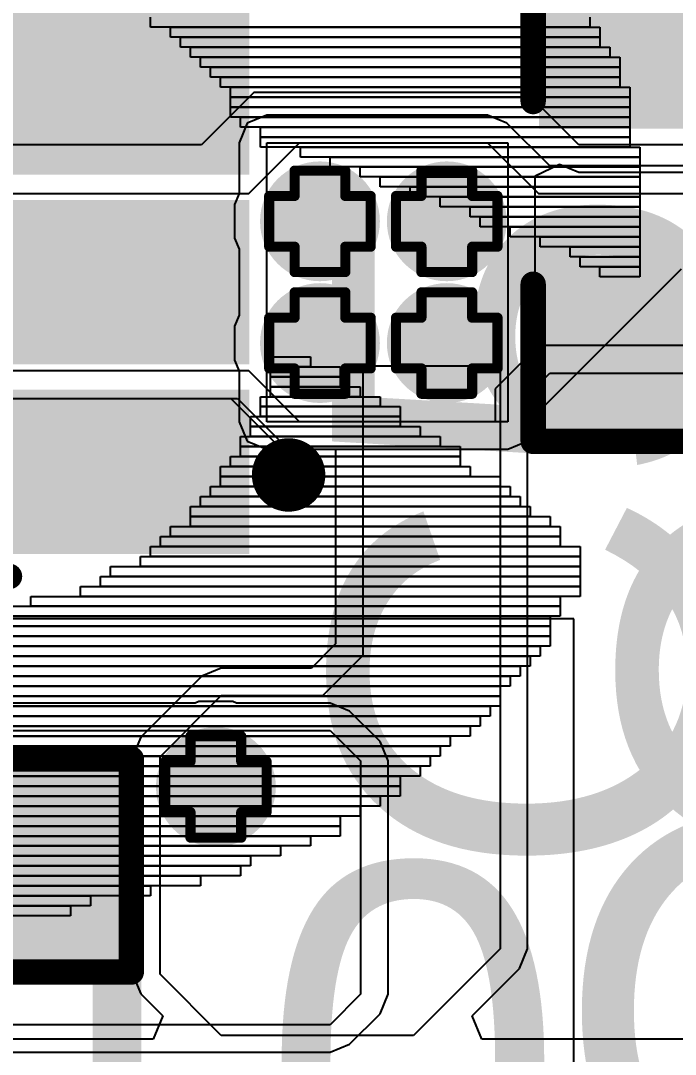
# Model space of a CAD drawing. Header units: inches. Extents: x -1 to 13, y -1.6 to 0.5.
# Drawn here: x 1.306 to 1.435, y -1.3628 to -1.1591 of the extents above; entities that cross this region are included whole.
import ezdxf

# ---------------------------------------------------------------- set-up
doc = ezdxf.new("R2010")
doc.units = ezdxf.units.IN
doc.header["$MEASUREMENT"] = 0
for name, color, linetype in [('Bottom Layer', 5, 'Continuous'), ('Bottom Overlay', 54, 'Continuous'), ('Drill Drawing', 1, 'Continuous'), ('Top Layer', 1, 'Continuous'), ('Top Overlay', 2, 'Continuous'), ('Top Paste', 8, 'Continuous'), ('Top Solder', 216, 'Continuous'), ('Via Holes', 16, 'Continuous')]:
    doc.layers.add(name, color=color, linetype=linetype)
doc.styles.add('Arial', font='', dxfattribs={"height": 0.2})
doc.styles.get('Arial').set_extended_font_data('Arial')

# ---------------------------------------------------------------- blocks, each defined once
blk = doc.blocks.new('SOT_23_6_THIN_18')
at = {"layer": 'Top Layer'}
for points in [[(-0.07323, 0.04961), (-0.02913, 0.04961), (-0.02913, 0.0252), (-0.07323, 0.0252)], [(0.02913, 0.04961), (0.07323, 0.04961), (0.07323, 0.0252), (0.02913, 0.0252)], [(-0.07323, 0.0122), (-0.02913, 0.0122), (-0.02913, -0.0122), (-0.07323, -0.0122)], [(0.02913, 0.0122), (0.07323, 0.0122), (0.07323, -0.0122), (0.02913, -0.0122)], [(-0.07323, -0.0252), (-0.02913, -0.0252), (-0.02913, -0.04961), (-0.07323, -0.04961)], [(0.02913, -0.0252), (0.07323, -0.0252), (0.07323, -0.04961), (0.02913, -0.04961)]]:
    blk.add_hatch(color=1, dxfattribs=at).paths.add_polyline_path(points)
at = {"layer": 'Top Paste'}
for points in [[(-0.07323, 0.04961), (-0.02913, 0.04961), (-0.02913, 0.0252), (-0.07323, 0.0252)], [(0.02913, 0.04961), (0.07323, 0.04961), (0.07323, 0.0252), (0.02913, 0.0252)], [(-0.07323, 0.0122), (-0.02913, 0.0122), (-0.02913, -0.0122), (-0.07323, -0.0122)], [(0.02913, 0.0122), (0.07323, 0.0122), (0.07323, -0.0122), (0.02913, -0.0122)], [(-0.07323, -0.0252), (-0.02913, -0.0252), (-0.02913, -0.04961), (-0.07323, -0.04961)], [(0.02913, -0.0252), (0.07323, -0.0252), (0.07323, -0.04961), (0.02913, -0.04961)]]:
    blk.add_hatch(color=8, dxfattribs=at).paths.add_polyline_path(points)
at = {"layer": 'Top Solder'}
for points in [[(-0.07723, 0.05361), (-0.02513, 0.05361), (-0.02513, 0.0212), (-0.07723, 0.0212)], [(0.02513, 0.05361), (0.07723, 0.05361), (0.07723, 0.0212), (0.02513, 0.0212)], [(-0.07723, 0.0162), (-0.02513, 0.0162), (-0.02513, -0.0162), (-0.07723, -0.0162)], [(0.02513, 0.0162), (0.07723, 0.0162), (0.07723, -0.0162), (0.02513, -0.0162)], [(-0.07723, -0.0212), (-0.02513, -0.0212), (-0.02513, -0.05361), (-0.07723, -0.05361)], [(0.02513, -0.0212), (0.07723, -0.0212), (0.07723, -0.05361), (0.02513, -0.05361)]]:
    blk.add_hatch(color=216, dxfattribs=at).paths.add_polyline_path(points)
at = {"layer": 'Top Overlay', "const_width": 0.005}
for points in [[(0.03, 0.058), (-0.03, 0.058)], [(0.031, -0.058), (-0.03, -0.058)]]:
    blk.add_lwpolyline(points, dxfattribs=at)
at = {"layer": 'Top Overlay'}
for points, const_width in [([(-0.03125, 0.058, 1), (-0.02875, 0.058, 1)], 0.0025), ([(0.02875, 0.058, 1), (0.03125, 0.058, 1)], 0.0025), ([(-0.08276, 0.038, 1), (-0.08724, 0.038, 1)], 0.01), ([(-0.08974, 0.038, 1), (-0.08474, 0.038, 1)], 0.005), ([(-0.08526, 0.038, 1), (-0.08026, 0.038, 1)], 0.005), ([(-0.03125, -0.058, 1), (-0.02875, -0.058, 1)], 0.0025), ([(0.02975, -0.058, 1), (0.03225, -0.058, 1)], 0.0025)]:
    blk.add_lwpolyline(points, format="xyb", close=True, dxfattribs=dict(at, const_width=const_width))
blk = doc.blocks.new('CAP_0603_23')
at = {"layer": 'Top Layer'}
for points in [[(-0.015, 0.0175), (-0.015, -0.0175), (-0.045, -0.0175), (-0.045, 0.0175)], [(0.045, 0.0175), (0.045, -0.0175), (0.015, -0.0175), (0.015, 0.0175)]]:
    blk.add_hatch(color=1, dxfattribs=at).paths.add_polyline_path(points)
at = {"layer": 'Top Paste'}
for points in [[(-0.015, 0.0175), (-0.015, -0.0175), (-0.045, -0.0175), (-0.045, 0.0175)], [(0.045, 0.0175), (0.045, -0.0175), (0.015, -0.0175), (0.015, 0.0175)]]:
    blk.add_hatch(color=8, dxfattribs=at).paths.add_polyline_path(points)
at = {"layer": 'Top Solder'}
for points in [[(-0.01264, 0.01986), (-0.01264, -0.01986), (-0.04736, -0.01986), (-0.04736, 0.01986)], [(0.04736, 0.01986), (0.04736, -0.01986), (0.01264, -0.01986), (0.01264, 0.01986)]]:
    blk.add_hatch(color=216, dxfattribs=at).paths.add_polyline_path(points)
at = {"layer": 'Top Overlay', "const_width": 0.005}
for points in [[(-0.049, 0.021), (-0.049, -0.021)], [(-0.049, 0.021), (-0.018, 0.021)], [(0.018, 0.021), (0.049, 0.021)], [(0.049, 0.021), (0.049, -0.021)], [(-0.049, -0.021), (-0.018, -0.021)], [(0.018, -0.021), (0.049, -0.021)]]:
    blk.add_lwpolyline(points, dxfattribs=at)
at = {"layer": 'Top Overlay', "const_width": 0.0025}
for points in [[(-0.05025, 0.021, 1), (-0.04775, 0.021, 1)], [(-0.05025, 0.021, 1), (-0.04775, 0.021, 1)], [(-0.01925, 0.021, 1), (-0.01675, 0.021, 1)], [(0.01675, 0.021, 1), (0.01925, 0.021, 1)], [(0.04775, 0.021, 1), (0.05025, 0.021, 1)], [(0.04775, 0.021, 1), (0.05025, 0.021, 1)], [(-0.05025, -0.021, 1), (-0.04775, -0.021, 1)], [(-0.05025, -0.021, 1), (-0.04775, -0.021, 1)], [(-0.01925, -0.021, 1), (-0.01675, -0.021, 1)], [(0.01675, -0.021, 1), (0.01925, -0.021, 1)], [(0.04775, -0.021, 1), (0.05025, -0.021, 1)], [(0.04775, -0.021, 1), (0.05025, -0.021, 1)]]:
    blk.add_lwpolyline(points, format="xyb", close=True, dxfattribs=at)
blk = doc.blocks.new('CAP_0603_27')
at = {"layer": 'Top Layer'}
for points in [[(-0.015, 0.0175), (-0.015, -0.0175), (-0.045, -0.0175), (-0.045, 0.0175)], [(0.045, 0.0175), (0.045, -0.0175), (0.015, -0.0175), (0.015, 0.0175)]]:
    blk.add_hatch(color=1, dxfattribs=at).paths.add_polyline_path(points)
at = {"layer": 'Top Paste'}
for points in [[(-0.015, 0.0175), (-0.015, -0.0175), (-0.045, -0.0175), (-0.045, 0.0175)], [(0.045, 0.0175), (0.045, -0.0175), (0.015, -0.0175), (0.015, 0.0175)]]:
    blk.add_hatch(color=8, dxfattribs=at).paths.add_polyline_path(points)
at = {"layer": 'Top Solder'}
for points in [[(-0.01264, 0.01986), (-0.01264, -0.01986), (-0.04736, -0.01986), (-0.04736, 0.01986)], [(0.04736, 0.01986), (0.04736, -0.01986), (0.01264, -0.01986), (0.01264, 0.01986)]]:
    blk.add_hatch(color=216, dxfattribs=at).paths.add_polyline_path(points)
at = {"layer": 'Top Overlay', "const_width": 0.005}
for points in [[(-0.049, 0.021), (-0.049, -0.021)], [(-0.018, 0.021), (-0.049, 0.021)], [(0.049, 0.021), (0.018, 0.021)], [(0.049, 0.021), (0.049, -0.021)], [(-0.018, -0.021), (-0.049, -0.021)], [(0.049, -0.021), (0.018, -0.021)]]:
    blk.add_lwpolyline(points, dxfattribs=at)
at = {"layer": 'Top Overlay', "const_width": 0.0025}
for points in [[(-0.05025, 0.021, 1), (-0.04775, 0.021, 1)], [(-0.05025, 0.021, 1), (-0.04775, 0.021, 1)], [(-0.01925, 0.021, 1), (-0.01675, 0.021, 1)], [(0.01675, 0.021, 1), (0.01925, 0.021, 1)], [(0.04775, 0.021, 1), (0.05025, 0.021, 1)], [(0.04775, 0.021, 1), (0.05025, 0.021, 1)], [(-0.05025, -0.021, 1), (-0.04775, -0.021, 1)], [(-0.05025, -0.021, 1), (-0.04775, -0.021, 1)], [(-0.01925, -0.021, 1), (-0.01675, -0.021, 1)], [(0.01675, -0.021, 1), (0.01925, -0.021, 1)], [(0.04775, -0.021, 1), (0.05025, -0.021, 1)], [(0.04775, -0.021, 1), (0.05025, -0.021, 1)]]:
    blk.add_lwpolyline(points, format="xyb", close=True, dxfattribs=at)

msp = doc.modelspace()

# ---------------------------------------------------------------- hatches: boundary and pattern name
at = {"layer": 'Bottom Layer'}
h = msp.add_hatch(color=5, dxfattribs=at)
edge = h.paths.add_edge_path()
edge.add_arc((1.36498, -1.19861), 0.01181, 0, 360)
h = msp.add_hatch(color=5, dxfattribs=at)
edge = h.paths.add_edge_path()
edge.add_arc((1.38998, -1.19861), 0.01181, 0, 360)
h = msp.add_hatch(color=5, dxfattribs=at)
edge = h.paths.add_edge_path()
edge.add_arc((1.36498, -1.22261), 0.01181, 0, 360)
h = msp.add_hatch(color=5, dxfattribs=at)
edge = h.paths.add_edge_path()
edge.add_arc((1.38998, -1.22261), 0.01181, 0, 360)
h = msp.add_hatch(color=5, dxfattribs=at)
edge = h.paths.add_edge_path()
edge.add_arc((1.34447, -1.31011), 0.01181, 0, 360)
at = {"layer": 'Top Layer'}
h = msp.add_hatch(color=1, dxfattribs=at)
edge = h.paths.add_edge_path()
edge.add_arc((1.36498, -1.19861), 0.01181, 0, 360)
h = msp.add_hatch(color=1, dxfattribs=at)
edge = h.paths.add_edge_path()
edge.add_arc((1.38998, -1.19861), 0.01181, 0, 360)
h = msp.add_hatch(color=1, dxfattribs=at)
edge = h.paths.add_edge_path()
edge.add_arc((1.36498, -1.22261), 0.01181, 0, 360)
h = msp.add_hatch(color=1, dxfattribs=at)
edge = h.paths.add_edge_path()
edge.add_arc((1.38998, -1.22261), 0.01181, 0, 360)
h = msp.add_hatch(color=1, dxfattribs=at)
edge = h.paths.add_edge_path()
edge.add_arc((1.34447, -1.31011), 0.01181, 0, 360)
at = {"layer": 'Via Holes'}
h = msp.add_hatch(color=7, dxfattribs=at)
edge = h.paths.add_edge_path()
edge.add_arc((1.36498, -1.19861), 0.00591, 0, 360)
h = msp.add_hatch(color=7, dxfattribs=at)
edge = h.paths.add_edge_path()
edge.add_arc((1.38998, -1.19861), 0.00591, 0, 360)
h = msp.add_hatch(color=7, dxfattribs=at)
edge = h.paths.add_edge_path()
edge.add_arc((1.36498, -1.22261), 0.00591, 0, 360)
h = msp.add_hatch(color=7, dxfattribs=at)
edge = h.paths.add_edge_path()
edge.add_arc((1.38998, -1.22261), 0.00591, 0, 360)
h = msp.add_hatch(color=7, dxfattribs=at)
edge = h.paths.add_edge_path()
edge.add_arc((1.34447, -1.31011), 0.00591, 0, 360)

# ---------------------------------------------------------------- linework, layer by layer
at = {"layer": 'Bottom Layer'}
for p, q in [((1.35448, -1.1777), (1.35065, -1.17928)), ((1.39802, -1.1777), (1.35448, -1.1777)), ((1.40184, -1.17928), (1.39802, -1.1777)), ((1.39802, -1.1777), (1.39802, -1.1777)), ((1.35065, -1.17928), (1.34907, -1.18311)), ((1.41026, -1.1877), (1.40184, -1.17928)), ((1.34907, -1.18311), (1.34907, -1.1931)), ((1.35448, -1.23811), (1.35448, -1.18311)), ((1.35448, -1.18311), (1.39802, -1.18311)), ((1.39802, -1.18311), (1.40802, -1.19311)), ((1.5237, -1.1877), (1.41026, -1.1877)), ((1.34907, -1.1931), (1.34817, -1.19527)), ((1.40802, -1.19311), (1.52595, -1.19311)), ((1.34817, -1.19527), (1.34817, -1.20195)), ((1.34817, -1.20195), (1.34907, -1.20412)), ((1.34907, -1.20412), (1.34907, -1.2171)), ((1.34907, -1.2171), (1.34817, -1.21927)), ((1.34817, -1.21927), (1.34817, -1.22595)), ((1.40802, -1.22311), (1.39948, -1.23165)), ((1.55302, -1.22311), (1.40802, -1.22311)), ((1.34817, -1.22595), (1.34907, -1.22812)), ((1.34907, -1.22812), (1.34907, -1.23811)), ((1.37348, -1.28416), (1.37348, -1.22711)), ((1.37348, -1.22711), (1.40048, -1.22711)), ((1.40048, -1.22711), (1.40048, -1.34206)), ((1.40589, -1.23289), (1.41026, -1.22852)), ((1.41026, -1.22852), (1.55302, -1.22852)), ((1.39948, -1.23165), (1.39948, -1.23811)), ((1.40589, -1.34206), (1.40589, -1.23289)), ((1.34907, -1.23811), (1.35065, -1.24194)), ((1.39948, -1.23811), (1.35448, -1.23811)), ((1.35065, -1.24194), (1.35448, -1.24352)), ((1.35448, -1.24352), (1.36807, -1.24352)), ((1.36807, -1.24352), (1.36807, -1.28192)), ((1.36807, -1.28192), (1.36329, -1.2867)), ((1.36553, -1.29211), (1.37348, -1.28416)), ((1.34553, -1.2867), (1.3417, -1.28828)), ((1.36329, -1.2867), (1.34553, -1.2867)), ((1.34553, -1.2867), (1.34553, -1.2867)), ((1.3417, -1.28828), (1.32965, -1.30033)), ((1.33348, -1.30416), (1.34553, -1.29211)), ((1.34553, -1.29211), (1.36553, -1.29211)), ((1.32965, -1.30033), (1.32807, -1.30416)), ((1.32807, -1.30416), (1.32807, -1.30416)), ((1.32807, -1.30416), (1.32807, -1.30576)), ((1.33348, -1.34706), (1.33348, -1.30416)), ((1.32807, -1.30576), (1.32765, -1.30677)), ((1.32765, -1.30677), (1.32765, -1.31345)), ((1.32765, -1.31345), (1.32807, -1.31446)), ((1.32807, -1.31446), (1.32807, -1.34706)), ((1.40048, -1.34206), (1.38343, -1.35911)), ((1.40431, -1.34589), (1.40589, -1.34206)), ((1.40589, -1.34206), (1.40589, -1.34206)), ((1.39496, -1.35523), (1.40431, -1.34589)), ((1.32807, -1.34706), (1.32807, -1.34706)), ((1.32807, -1.34706), (1.32965, -1.35089)), ((1.34553, -1.35911), (1.33348, -1.34706)), ((1.32965, -1.35089), (1.334, -1.35523)), ((1.334, -1.35523), (1.33209, -1.35985)), ((1.39687, -1.35985), (1.39496, -1.35523)), ((1.38343, -1.35911), (1.34553, -1.35911)), ((1.33209, -1.35985), (0.52352, -1.35985)), ((1.58689, -1.35985), (1.39687, -1.35985))]:
    msp.add_line(p, q, dxfattribs=at)
at = {"layer": 'Bottom Overlay'}
for p, q in [((1.33159, -1.16034), (1.33159, -1.15837)), ((1.4182, -1.15837), (1.4182, -1.16034)), ((1.4182, -1.16034), (1.33159, -1.16034)), ((1.33553, -1.16231), (1.33553, -1.16034)), ((1.33553, -1.16034), (1.42017, -1.16034)), ((1.42017, -1.16034), (1.42017, -1.16231)), ((1.42017, -1.16231), (1.33553, -1.16231)), ((1.3375, -1.16428), (1.3375, -1.16231)), ((1.3375, -1.16231), (1.42017, -1.16231)), ((1.42017, -1.16231), (1.42017, -1.16428)), ((1.42017, -1.16428), (1.3375, -1.16428)), ((1.33946, -1.16625), (1.33946, -1.16428)), ((1.33946, -1.16428), (1.42214, -1.16428)), ((1.42214, -1.16428), (1.42214, -1.16625)), ((1.42214, -1.16625), (1.33946, -1.16625)), ((1.34143, -1.16822), (1.34143, -1.16625)), ((1.34143, -1.16625), (1.4241, -1.16625)), ((1.4241, -1.16625), (1.4241, -1.16822)), ((1.4241, -1.16822), (1.34143, -1.16822)), ((1.3434, -1.17018), (1.3434, -1.16822)), ((1.3434, -1.16822), (1.4241, -1.16822)), ((1.4241, -1.16822), (1.4241, -1.17018)), ((1.4241, -1.17018), (1.3434, -1.17018)), ((1.34536, -1.17215), (1.34536, -1.17018)), ((1.34536, -1.17018), (1.4241, -1.17018)), ((1.4241, -1.17018), (1.4241, -1.17215)), ((1.4241, -1.17215), (1.34536, -1.17215)), ((1.34733, -1.17412), (1.34733, -1.17215)), ((1.34733, -1.17215), (1.42607, -1.17215)), ((1.42607, -1.17215), (1.42607, -1.17412)), ((1.34733, -1.17609), (1.34733, -1.17412)), ((1.34733, -1.17412), (1.42607, -1.17412)), ((1.42607, -1.17412), (1.34733, -1.17412)), ((1.42607, -1.17412), (1.42607, -1.17609)), ((1.34733, -1.17806), (1.34733, -1.17609)), ((1.34733, -1.17609), (1.42607, -1.17609)), ((1.42607, -1.17609), (1.34733, -1.17609)), ((1.42607, -1.17609), (1.42607, -1.17806)), ((1.42607, -1.17806), (1.34733, -1.17806)), ((1.3493, -1.18003), (1.3493, -1.17806)), ((1.3493, -1.17806), (1.42607, -1.17806)), ((1.42607, -1.17806), (1.42607, -1.18003)), ((1.42607, -1.18003), (1.3493, -1.18003)), ((1.35325, -1.182), (1.35325, -1.18003)), ((1.35325, -1.18003), (1.42607, -1.18003)), ((1.42607, -1.18003), (1.42607, -1.182)), ((1.42607, -1.182), (1.35325, -1.182)), ((1.35325, -1.18396), (1.35325, -1.182)), ((1.35325, -1.182), (1.42607, -1.182)), ((1.42607, -1.182), (1.42607, -1.18396)), ((1.42607, -1.18396), (1.35325, -1.18396)), ((1.36112, -1.18593), (1.36112, -1.18396)), ((1.36112, -1.18396), (1.42805, -1.18396)), ((1.42805, -1.18593), (1.36112, -1.18593)), ((1.36702, -1.1879), (1.36702, -1.18593)), ((1.36702, -1.18593), (1.42805, -1.18593)), ((1.42805, -1.18396), (1.42805, -1.18593)), ((1.42805, -1.18593), (1.42805, -1.1879)), ((1.42805, -1.1879), (1.36702, -1.1879)), ((1.37292, -1.18987), (1.37292, -1.1879)), ((1.37292, -1.1879), (1.42805, -1.1879)), ((1.42805, -1.1879), (1.42805, -1.18987)), ((1.42805, -1.18987), (1.37292, -1.18987)), ((1.37687, -1.19184), (1.37687, -1.18987)), ((1.37687, -1.18987), (1.42805, -1.18987)), ((1.42805, -1.18987), (1.42805, -1.19184)), ((1.42805, -1.19184), (1.37687, -1.19184)), ((1.38278, -1.19381), (1.38278, -1.19184)), ((1.38278, -1.19184), (1.42805, -1.19184)), ((1.42805, -1.19184), (1.42805, -1.19381)), ((1.42805, -1.19381), (1.38278, -1.19381)), ((1.38868, -1.19577), (1.38868, -1.19381)), ((1.38868, -1.19381), (1.42805, -1.19381)), ((1.42805, -1.19381), (1.42805, -1.19577)), ((1.42805, -1.19577), (1.38868, -1.19577)), ((1.39458, -1.19774), (1.39458, -1.19577)), ((1.39458, -1.19577), (1.42805, -1.19577)), ((1.42805, -1.19577), (1.42805, -1.19774)), ((1.42805, -1.19774), (1.39458, -1.19774)), ((1.39655, -1.19971), (1.39655, -1.19774)), ((1.39655, -1.19774), (1.42805, -1.19774)), ((1.42805, -1.19774), (1.42805, -1.19971)), ((1.42805, -1.19971), (1.39655, -1.19971)), ((1.40246, -1.20168), (1.40246, -1.19971)), ((1.40246, -1.19971), (1.42805, -1.19971)), ((1.42805, -1.19971), (1.42805, -1.20168)), ((1.42805, -1.20168), (1.40246, -1.20168)), ((1.40837, -1.20365), (1.40837, -1.20168)), ((1.40837, -1.20168), (1.42805, -1.20168)), ((1.42805, -1.20168), (1.42805, -1.20365)), ((1.42805, -1.20365), (1.40837, -1.20365)), ((1.41427, -1.20562), (1.41427, -1.20365)), ((1.41427, -1.20365), (1.42805, -1.20365)), ((1.42805, -1.20365), (1.42805, -1.20562)), ((1.42805, -1.20562), (1.41427, -1.20562)), ((1.41623, -1.20759), (1.41623, -1.20562)), ((1.41623, -1.20562), (1.42805, -1.20562)), ((1.42805, -1.20562), (1.42805, -1.20759)), ((1.42805, -1.20759), (1.41623, -1.20759)), ((1.42017, -1.20955), (1.42017, -1.20759)), ((1.42017, -1.20759), (1.42805, -1.20759)), ((1.42805, -1.20759), (1.42805, -1.20955)), ((1.42805, -1.20955), (1.42017, -1.20955)), ((1.35522, -1.22727), (1.35522, -1.2253)), ((1.35522, -1.2253), (1.36309, -1.2253)), ((1.36309, -1.2253), (1.36309, -1.22727)), ((1.36309, -1.22727), (1.35522, -1.22727)), ((1.35522, -1.22924), (1.35522, -1.22727)), ((1.35522, -1.22727), (1.36899, -1.22727)), ((1.36899, -1.22727), (1.36899, -1.22924)), ((1.35522, -1.23121), (1.35522, -1.22924)), ((1.35522, -1.22924), (1.36899, -1.22924)), ((1.36899, -1.22924), (1.35522, -1.22924)), ((1.36899, -1.22924), (1.36899, -1.23121)), ((1.35522, -1.23318), (1.35522, -1.23121)), ((1.35522, -1.23121), (1.37292, -1.23121)), ((1.36899, -1.23121), (1.35522, -1.23121)), ((1.37292, -1.23121), (1.37292, -1.23318)), ((1.35325, -1.23514), (1.35325, -1.23318)), ((1.35325, -1.23318), (1.37687, -1.23318)), ((1.37292, -1.23318), (1.35522, -1.23318)), ((1.37687, -1.23318), (1.37687, -1.23514)), ((1.37687, -1.23514), (1.35325, -1.23514)), ((1.35325, -1.23711), (1.35325, -1.23514)), ((1.35325, -1.23514), (1.38081, -1.23514)), ((1.38081, -1.23514), (1.38081, -1.23711)), ((1.35128, -1.23908), (1.35128, -1.23711)), ((1.35128, -1.23711), (1.38081, -1.23711)), ((1.38081, -1.23711), (1.35325, -1.23711)), ((1.38081, -1.23711), (1.38081, -1.23908)), ((1.35128, -1.24105), (1.35128, -1.23908)), ((1.35128, -1.23908), (1.38474, -1.23908)), ((1.38081, -1.23908), (1.35128, -1.23908)), ((1.38474, -1.23908), (1.38474, -1.24105)), ((1.3493, -1.24302), (1.3493, -1.24105)), ((1.3493, -1.24105), (1.38868, -1.24105)), ((1.3493, -1.24499), (1.3493, -1.24302)), ((1.3493, -1.24302), (1.39261, -1.24302)), ((1.38868, -1.24302), (1.3493, -1.24302)), ((1.38474, -1.24105), (1.35128, -1.24105)), ((1.38868, -1.24105), (1.38868, -1.24302)), ((1.39261, -1.24302), (1.39261, -1.24499)), ((1.34733, -1.24696), (1.34733, -1.24499)), ((1.34733, -1.24499), (1.39261, -1.24499)), ((1.39261, -1.24499), (1.3493, -1.24499)), ((1.39261, -1.24499), (1.39261, -1.24696)), ((1.34536, -1.24892), (1.34536, -1.24696)), ((1.34536, -1.24696), (1.39458, -1.24696)), ((1.39261, -1.24696), (1.34733, -1.24696)), ((1.39458, -1.24696), (1.39458, -1.24892)), ((1.34536, -1.25089), (1.34536, -1.24892)), ((1.34536, -1.24892), (1.40048, -1.24892)), ((1.39458, -1.24892), (1.34536, -1.24892)), ((1.40048, -1.24892), (1.40048, -1.25089)), ((1.3434, -1.25286), (1.3434, -1.25089)), ((1.3434, -1.25089), (1.40246, -1.25089)), ((1.40048, -1.25089), (1.34536, -1.25089)), ((1.40246, -1.25089), (1.40246, -1.25286)), ((1.34143, -1.25483), (1.34143, -1.25286)), ((1.34143, -1.25286), (1.40443, -1.25286)), ((1.40246, -1.25286), (1.3434, -1.25286)), ((1.40443, -1.25286), (1.40443, -1.25483)), ((1.33946, -1.2568), (1.33946, -1.25483)), ((1.33946, -1.25483), (1.4064, -1.25483)), ((1.40443, -1.25483), (1.34143, -1.25483)), ((1.4064, -1.25483), (1.4064, -1.2568)), ((1.4064, -1.2568), (1.33946, -1.2568)), ((1.33946, -1.25877), (1.33946, -1.2568)), ((1.33946, -1.2568), (1.41033, -1.2568)), ((1.41033, -1.2568), (1.41033, -1.25877)), ((1.33553, -1.26074), (1.33553, -1.25877)), ((1.33553, -1.25877), (1.4123, -1.25877)), ((1.41033, -1.25877), (1.33946, -1.25877)), ((1.4123, -1.25877), (1.4123, -1.26074)), ((1.33356, -1.2627), (1.33356, -1.26074)), ((1.33356, -1.26074), (1.4123, -1.26074)), ((1.4123, -1.26074), (1.33553, -1.26074)), ((1.4123, -1.26074), (1.4123, -1.2627)), ((1.33159, -1.26467), (1.33159, -1.2627)), ((1.33159, -1.2627), (1.41623, -1.2627)), ((1.4123, -1.2627), (1.33356, -1.2627)), ((1.41623, -1.2627), (1.41623, -1.26467)), ((1.32963, -1.26664), (1.32963, -1.26467)), ((1.32963, -1.26467), (1.41623, -1.26467)), ((1.41623, -1.26467), (1.33159, -1.26467)), ((1.41623, -1.26467), (1.41623, -1.26664)), ((1.32371, -1.26861), (1.32371, -1.26664)), ((1.32371, -1.26664), (1.41623, -1.26664)), ((1.41623, -1.26664), (1.32963, -1.26664)), ((1.41623, -1.26664), (1.41623, -1.26861)), ((1.32174, -1.27058), (1.32174, -1.26861)), ((1.32174, -1.26861), (1.41623, -1.26861)), ((1.41623, -1.26861), (1.32371, -1.26861)), ((1.41623, -1.26861), (1.41623, -1.27058)), ((1.31781, -1.27255), (1.31781, -1.27058)), ((1.31781, -1.27058), (1.41623, -1.27058)), ((1.41623, -1.27058), (1.32174, -1.27058)), ((1.41623, -1.27058), (1.41623, -1.27255)), ((1.30797, -1.27451), (1.30797, -1.27255)), ((1.30797, -1.27255), (1.4123, -1.27255)), ((1.41623, -1.27255), (1.31781, -1.27255)), ((1.4123, -1.27255), (1.4123, -1.27451)), ((1.18199, -1.27451), (1.4123, -1.27451)), ((1.4123, -1.27451), (1.30797, -1.27451)), ((1.4123, -1.27451), (1.4123, -1.27648)), ((1.4123, -1.27648), (1.18199, -1.27648)), ((1.18396, -1.27648), (1.41033, -1.27648)), ((1.41033, -1.27648), (1.41033, -1.27845)), ((1.41033, -1.27845), (1.18396, -1.27845)), ((1.18592, -1.27845), (1.41033, -1.27845)), ((1.41033, -1.27845), (1.41033, -1.28042)), ((1.41033, -1.28042), (1.18592, -1.28042)), ((1.18592, -1.28042), (1.41033, -1.28042)), ((1.41033, -1.28042), (1.41033, -1.28239)), ((1.41033, -1.28239), (1.18592, -1.28239)), ((1.18789, -1.28239), (1.40837, -1.28239)), ((1.40837, -1.28239), (1.40837, -1.28436)), ((1.40837, -1.28436), (1.18789, -1.28436)), ((1.18986, -1.28436), (1.4064, -1.28436)), ((1.4064, -1.28436), (1.4064, -1.28633)), ((1.4064, -1.28633), (1.18986, -1.28633)), ((1.18986, -1.28633), (1.40443, -1.28633)), ((1.40443, -1.28633), (1.40443, -1.28829)), ((1.40443, -1.28829), (1.18986, -1.28829)), ((1.19379, -1.28829), (1.40246, -1.28829)), ((1.40246, -1.28829), (1.40246, -1.29026)), ((1.40246, -1.29026), (1.19379, -1.29026)), ((1.19576, -1.29026), (1.40048, -1.29026)), ((1.40048, -1.29026), (1.40048, -1.29223)), ((1.40048, -1.29223), (1.19576, -1.29223)), ((1.19576, -1.29223), (1.40048, -1.29223)), ((1.40048, -1.29223), (1.40048, -1.2942)), ((1.40048, -1.2942), (1.19576, -1.2942)), ((1.19576, -1.2942), (1.39851, -1.2942)), ((1.39851, -1.2942), (1.39851, -1.29617)), ((1.39851, -1.29617), (1.19576, -1.29617)), ((1.19773, -1.29617), (1.39655, -1.29617)), ((1.39655, -1.29617), (1.39655, -1.29814)), ((1.39655, -1.29814), (1.19773, -1.29814)), ((1.20166, -1.29814), (1.39458, -1.29814)), ((1.39458, -1.29814), (1.39458, -1.30011)), ((1.39458, -1.30011), (1.20166, -1.30011)), ((1.20561, -1.30011), (1.39064, -1.30011)), ((1.39064, -1.30207), (1.20561, -1.30207)), ((1.20561, -1.30207), (1.38868, -1.30207)), ((1.38868, -1.30207), (1.38868, -1.30404)), ((1.39064, -1.30011), (1.39064, -1.30207)), ((1.38868, -1.30404), (1.20561, -1.30404)), ((1.20955, -1.30404), (1.38671, -1.30404)), ((1.38671, -1.30404), (1.38671, -1.30601)), ((1.38671, -1.30601), (1.20955, -1.30601)), ((1.21151, -1.30601), (1.38474, -1.30601)), ((1.38474, -1.30601), (1.38474, -1.30798)), ((1.38474, -1.30798), (1.21151, -1.30798)), ((1.21348, -1.30798), (1.38081, -1.30798)), ((1.38081, -1.30798), (1.38081, -1.30995)), ((1.38081, -1.30995), (1.21348, -1.30995)), ((1.21545, -1.30995), (1.38081, -1.30995)), ((1.38081, -1.30995), (1.38081, -1.31192)), ((1.38081, -1.31192), (1.21545, -1.31192)), ((1.21938, -1.31192), (1.37687, -1.31192)), ((1.37687, -1.31192), (1.37687, -1.31388)), ((1.37687, -1.31388), (1.21938, -1.31388)), ((1.22135, -1.31388), (1.37292, -1.31388)), ((1.37292, -1.31388), (1.37292, -1.31585)), ((1.37292, -1.31585), (1.22135, -1.31585)), ((1.22725, -1.31585), (1.36899, -1.31585)), ((1.36899, -1.31585), (1.36899, -1.31782)), ((1.22725, -1.31782), (1.36899, -1.31782)), ((1.36899, -1.31782), (1.22725, -1.31782)), ((1.36899, -1.31782), (1.36899, -1.31979)), ((1.36899, -1.31979), (1.22725, -1.31979)), ((1.23317, -1.31979), (1.36309, -1.31979)), ((1.36309, -1.31979), (1.36309, -1.32176)), ((1.36309, -1.32176), (1.23317, -1.32176)), ((1.2371, -1.32176), (1.35719, -1.32176)), ((1.35719, -1.32176), (1.35719, -1.32373)), ((1.35719, -1.32373), (1.2371, -1.32373)), ((1.24497, -1.32373), (1.35128, -1.32373)), ((1.35128, -1.32373), (1.35128, -1.3257)), ((1.35128, -1.3257), (1.24497, -1.3257)), ((1.24497, -1.3257), (1.3493, -1.3257)), ((1.3493, -1.3257), (1.3493, -1.32766)), ((1.3493, -1.32766), (1.24497, -1.32766)), ((1.25284, -1.32766), (1.34143, -1.32766)), ((1.34143, -1.32766), (1.34143, -1.32963)), ((1.34143, -1.32963), (1.25284, -1.32963)), ((1.26466, -1.32963), (1.33159, -1.32963)), ((1.33159, -1.32963), (1.33159, -1.3316)), ((1.33159, -1.3316), (1.26466, -1.3316)), ((1.27648, -1.3316), (1.31977, -1.3316)), ((1.31977, -1.3316), (1.31977, -1.33357)), ((1.31977, -1.33357), (1.27648, -1.33357)), ((1.28041, -1.33357), (1.31584, -1.33357)), ((1.31584, -1.33357), (1.31584, -1.33554)), ((1.31584, -1.33554), (1.28041, -1.33554))]:
    msp.add_line(p, q, dxfattribs=at)
at = {"layer": 'Drill Drawing', "const_width": 0.002}
for points in [[(1.35998, -1.19361), (1.35998, -1.18861)], [(1.35998, -1.18861), (1.36998, -1.18861)], [(1.36998, -1.19361), (1.36998, -1.18861)], [(1.38498, -1.19361), (1.38498, -1.18861)], [(1.38498, -1.18861), (1.39498, -1.18861)], [(1.39498, -1.19361), (1.39498, -1.18861)], [(1.35498, -1.20361), (1.35498, -1.19361)], [(1.35498, -1.19361), (1.35998, -1.19361)], [(1.36998, -1.19361), (1.37498, -1.19361)], [(1.37498, -1.20361), (1.37498, -1.19361)], [(1.37998, -1.20361), (1.37998, -1.19361)], [(1.37998, -1.19361), (1.38498, -1.19361)], [(1.39498, -1.19361), (1.39998, -1.19361)], [(1.39998, -1.20361), (1.39998, -1.19361)], [(1.35498, -1.20361), (1.35998, -1.20361)], [(1.35998, -1.20861), (1.35998, -1.20361)], [(1.36998, -1.20361), (1.37498, -1.20361)], [(1.36998, -1.20861), (1.36998, -1.20361)], [(1.37998, -1.20361), (1.38498, -1.20361)], [(1.38498, -1.20861), (1.38498, -1.20361)], [(1.39498, -1.20361), (1.39998, -1.20361)], [(1.39498, -1.20861), (1.39498, -1.20361)], [(1.35998, -1.20861), (1.36998, -1.20861)], [(1.38498, -1.20861), (1.39498, -1.20861)], [(1.35998, -1.21761), (1.35998, -1.21261)], [(1.35998, -1.21261), (1.36998, -1.21261)], [(1.36998, -1.21761), (1.36998, -1.21261)], [(1.38498, -1.21761), (1.38498, -1.21261)], [(1.38498, -1.21261), (1.39498, -1.21261)], [(1.39498, -1.21761), (1.39498, -1.21261)], [(1.35498, -1.22761), (1.35498, -1.21761)], [(1.35498, -1.21761), (1.35998, -1.21761)], [(1.36998, -1.21761), (1.37498, -1.21761)], [(1.37498, -1.22761), (1.37498, -1.21761)], [(1.37998, -1.22761), (1.37998, -1.21761)], [(1.37998, -1.21761), (1.38498, -1.21761)], [(1.39498, -1.21761), (1.39998, -1.21761)], [(1.39998, -1.22761), (1.39998, -1.21761)], [(1.35498, -1.22761), (1.35998, -1.22761)], [(1.35998, -1.23261), (1.35998, -1.22761)], [(1.36998, -1.22761), (1.37498, -1.22761)], [(1.36998, -1.23261), (1.36998, -1.22761)], [(1.37998, -1.22761), (1.38498, -1.22761)], [(1.38498, -1.23261), (1.38498, -1.22761)], [(1.39498, -1.22761), (1.39998, -1.22761)], [(1.39498, -1.23261), (1.39498, -1.22761)], [(1.35998, -1.23261), (1.36998, -1.23261)], [(1.38498, -1.23261), (1.39498, -1.23261)], [(1.33946, -1.30511), (1.33946, -1.30011)], [(1.33946, -1.30011), (1.34946, -1.30011)], [(1.34946, -1.30511), (1.34946, -1.30011)], [(1.33447, -1.31511), (1.33447, -1.30511)], [(1.33447, -1.30511), (1.33946, -1.30511)], [(1.34946, -1.30511), (1.35447, -1.30511)], [(1.35447, -1.31511), (1.35447, -1.30511)], [(1.33447, -1.31511), (1.33946, -1.31511)], [(1.33946, -1.32011), (1.33946, -1.31511)], [(1.34946, -1.31511), (1.35447, -1.31511)], [(1.34946, -1.32011), (1.34946, -1.31511)], [(1.33946, -1.32011), (1.34946, -1.32011)]]:
    msp.add_lwpolyline(points, dxfattribs=at)
at = {"layer": 'Drill Drawing', "const_width": 0.001}
for points in [[(1.35948, -1.18861, 1), (1.36048, -1.18861, 1)], [(1.35948, -1.18861, 1), (1.36048, -1.18861, 1)], [(1.36948, -1.18861, 1), (1.37048, -1.18861, 1)], [(1.36948, -1.18861, 1), (1.37048, -1.18861, 1)], [(1.38448, -1.18861, 1), (1.38548, -1.18861, 1)], [(1.38448, -1.18861, 1), (1.38548, -1.18861, 1)], [(1.39448, -1.18861, 1), (1.39548, -1.18861, 1)], [(1.39448, -1.18861, 1), (1.39548, -1.18861, 1)], [(1.35448, -1.19361, 1), (1.35548, -1.19361, 1)], [(1.35448, -1.19361, 1), (1.35548, -1.19361, 1)], [(1.35948, -1.19361, 1), (1.36048, -1.19361, 1)], [(1.35948, -1.19361, 1), (1.36048, -1.19361, 1)], [(1.36948, -1.19361, 1), (1.37048, -1.19361, 1)], [(1.36948, -1.19361, 1), (1.37048, -1.19361, 1)], [(1.37448, -1.19361, 1), (1.37548, -1.19361, 1)], [(1.37448, -1.19361, 1), (1.37548, -1.19361, 1)], [(1.37948, -1.19361, 1), (1.38048, -1.19361, 1)], [(1.37948, -1.19361, 1), (1.38048, -1.19361, 1)], [(1.38448, -1.19361, 1), (1.38548, -1.19361, 1)], [(1.38448, -1.19361, 1), (1.38548, -1.19361, 1)], [(1.39448, -1.19361, 1), (1.39548, -1.19361, 1)], [(1.39448, -1.19361, 1), (1.39548, -1.19361, 1)], [(1.39948, -1.19361, 1), (1.40048, -1.19361, 1)], [(1.39948, -1.19361, 1), (1.40048, -1.19361, 1)], [(1.35448, -1.20361, 1), (1.35548, -1.20361, 1)], [(1.35448, -1.20361, 1), (1.35548, -1.20361, 1)], [(1.35948, -1.20361, 1), (1.36048, -1.20361, 1)], [(1.35948, -1.20361, 1), (1.36048, -1.20361, 1)], [(1.36948, -1.20361, 1), (1.37048, -1.20361, 1)], [(1.36948, -1.20361, 1), (1.37048, -1.20361, 1)], [(1.37448, -1.20361, 1), (1.37548, -1.20361, 1)], [(1.37448, -1.20361, 1), (1.37548, -1.20361, 1)], [(1.37948, -1.20361, 1), (1.38048, -1.20361, 1)], [(1.37948, -1.20361, 1), (1.38048, -1.20361, 1)], [(1.38448, -1.20361, 1), (1.38548, -1.20361, 1)], [(1.38448, -1.20361, 1), (1.38548, -1.20361, 1)], [(1.39448, -1.20361, 1), (1.39548, -1.20361, 1)], [(1.39448, -1.20361, 1), (1.39548, -1.20361, 1)], [(1.39948, -1.20361, 1), (1.40048, -1.20361, 1)], [(1.39948, -1.20361, 1), (1.40048, -1.20361, 1)], [(1.35948, -1.20861, 1), (1.36048, -1.20861, 1)], [(1.35948, -1.20861, 1), (1.36048, -1.20861, 1)], [(1.36948, -1.20861, 1), (1.37048, -1.20861, 1)], [(1.36948, -1.20861, 1), (1.37048, -1.20861, 1)], [(1.38448, -1.20861, 1), (1.38548, -1.20861, 1)], [(1.38448, -1.20861, 1), (1.38548, -1.20861, 1)], [(1.39448, -1.20861, 1), (1.39548, -1.20861, 1)], [(1.39448, -1.20861, 1), (1.39548, -1.20861, 1)], [(1.35948, -1.21261, 1), (1.36048, -1.21261, 1)], [(1.35948, -1.21261, 1), (1.36048, -1.21261, 1)], [(1.36948, -1.21261, 1), (1.37048, -1.21261, 1)], [(1.36948, -1.21261, 1), (1.37048, -1.21261, 1)], [(1.38448, -1.21261, 1), (1.38548, -1.21261, 1)], [(1.38448, -1.21261, 1), (1.38548, -1.21261, 1)], [(1.39448, -1.21261, 1), (1.39548, -1.21261, 1)], [(1.39448, -1.21261, 1), (1.39548, -1.21261, 1)], [(1.35448, -1.21761, 1), (1.35548, -1.21761, 1)], [(1.35448, -1.21761, 1), (1.35548, -1.21761, 1)], [(1.35948, -1.21761, 1), (1.36048, -1.21761, 1)], [(1.35948, -1.21761, 1), (1.36048, -1.21761, 1)], [(1.36948, -1.21761, 1), (1.37048, -1.21761, 1)], [(1.36948, -1.21761, 1), (1.37048, -1.21761, 1)], [(1.37448, -1.21761, 1), (1.37548, -1.21761, 1)], [(1.37448, -1.21761, 1), (1.37548, -1.21761, 1)], [(1.37948, -1.21761, 1), (1.38048, -1.21761, 1)], [(1.37948, -1.21761, 1), (1.38048, -1.21761, 1)], [(1.38448, -1.21761, 1), (1.38548, -1.21761, 1)], [(1.38448, -1.21761, 1), (1.38548, -1.21761, 1)], [(1.39448, -1.21761, 1), (1.39548, -1.21761, 1)], [(1.39448, -1.21761, 1), (1.39548, -1.21761, 1)], [(1.39948, -1.21761, 1), (1.40048, -1.21761, 1)], [(1.39948, -1.21761, 1), (1.40048, -1.21761, 1)], [(1.35448, -1.22761, 1), (1.35548, -1.22761, 1)], [(1.35448, -1.22761, 1), (1.35548, -1.22761, 1)], [(1.35948, -1.22761, 1), (1.36048, -1.22761, 1)], [(1.35948, -1.22761, 1), (1.36048, -1.22761, 1)], [(1.36948, -1.22761, 1), (1.37048, -1.22761, 1)], [(1.36948, -1.22761, 1), (1.37048, -1.22761, 1)], [(1.37448, -1.22761, 1), (1.37548, -1.22761, 1)], [(1.37448, -1.22761, 1), (1.37548, -1.22761, 1)], [(1.37948, -1.22761, 1), (1.38048, -1.22761, 1)], [(1.37948, -1.22761, 1), (1.38048, -1.22761, 1)], [(1.38448, -1.22761, 1), (1.38548, -1.22761, 1)], [(1.38448, -1.22761, 1), (1.38548, -1.22761, 1)], [(1.39448, -1.22761, 1), (1.39548, -1.22761, 1)], [(1.39448, -1.22761, 1), (1.39548, -1.22761, 1)], [(1.39948, -1.22761, 1), (1.40048, -1.22761, 1)], [(1.39948, -1.22761, 1), (1.40048, -1.22761, 1)], [(1.35948, -1.23261, 1), (1.36048, -1.23261, 1)], [(1.35948, -1.23261, 1), (1.36048, -1.23261, 1)], [(1.36948, -1.23261, 1), (1.37048, -1.23261, 1)], [(1.36948, -1.23261, 1), (1.37048, -1.23261, 1)], [(1.38448, -1.23261, 1), (1.38548, -1.23261, 1)], [(1.38448, -1.23261, 1), (1.38548, -1.23261, 1)], [(1.39448, -1.23261, 1), (1.39548, -1.23261, 1)], [(1.39448, -1.23261, 1), (1.39548, -1.23261, 1)], [(1.33896, -1.30011, 1), (1.33997, -1.30011, 1)], [(1.33896, -1.30011, 1), (1.33997, -1.30011, 1)], [(1.34896, -1.30011, 1), (1.34997, -1.30011, 1)], [(1.34896, -1.30011, 1), (1.34997, -1.30011, 1)], [(1.33397, -1.30511, 1), (1.33496, -1.30511, 1)], [(1.33397, -1.30511, 1), (1.33496, -1.30511, 1)], [(1.33896, -1.30511, 1), (1.33997, -1.30511, 1)], [(1.33896, -1.30511, 1), (1.33997, -1.30511, 1)], [(1.34896, -1.30511, 1), (1.34997, -1.30511, 1)], [(1.34896, -1.30511, 1), (1.34997, -1.30511, 1)], [(1.35397, -1.30511, 1), (1.35496, -1.30511, 1)], [(1.35397, -1.30511, 1), (1.35496, -1.30511, 1)], [(1.33397, -1.31511, 1), (1.33496, -1.31511, 1)], [(1.33397, -1.31511, 1), (1.33496, -1.31511, 1)], [(1.33896, -1.31511, 1), (1.33997, -1.31511, 1)], [(1.33896, -1.31511, 1), (1.33997, -1.31511, 1)], [(1.34896, -1.31511, 1), (1.34997, -1.31511, 1)], [(1.34896, -1.31511, 1), (1.34997, -1.31511, 1)], [(1.35397, -1.31511, 1), (1.35496, -1.31511, 1)], [(1.35397, -1.31511, 1), (1.35496, -1.31511, 1)], [(1.33896, -1.32011, 1), (1.33997, -1.32011, 1)], [(1.33896, -1.32011, 1), (1.33997, -1.32011, 1)], [(1.34896, -1.32011, 1), (1.34997, -1.32011, 1)], [(1.34896, -1.32011, 1), (1.34997, -1.32011, 1)]]:
    msp.add_lwpolyline(points, format="xyb", close=True, dxfattribs=at)
at = {"layer": 'Top Layer'}
for p, q in [((1.35192, -1.17321), (1.34162, -1.1835)), ((1.40571, -1.17321), (1.35192, -1.17321)), ((1.416, -1.1835), (1.40571, -1.17321)), ((1.34162, -1.1835), (1.303, -1.1835)), ((1.35095, -1.19311), (1.36095, -1.18311)), ((1.36095, -1.18311), (1.402, -1.18311)), ((1.402, -1.18311), (1.402, -1.23811)), ((1.551, -1.1835), (1.416, -1.1835)), ((1.40741, -1.18964), (1.41217, -1.18733)), ((1.41217, -1.18733), (1.416, -1.18891)), ((1.40741, -1.23811), (1.40741, -1.18964)), ((1.416, -1.18891), (1.416, -1.18891)), ((1.416, -1.18891), (1.551, -1.18891)), ((1.302, -1.19311), (1.35095, -1.19311)), ((1.40741, -1.23681), (1.43622, -1.208)), ((1.35095, -1.22811), (1.302, -1.22811)), ((1.36095, -1.23811), (1.35095, -1.22811)), ((1.302, -1.23352), (1.3487, -1.23352)), ((1.302, -1.23352), (1.34743, -1.23352)), ((1.34743, -1.23352), (1.35702, -1.24311)), ((1.3487, -1.23352), (1.35712, -1.24194)), ((1.40741, -1.23811), (1.40741, -1.23681)), ((1.402, -1.23811), (1.36095, -1.23811)), ((1.40583, -1.24194), (1.40741, -1.23811)), ((1.40583, -1.24194), (1.40741, -1.23811)), ((1.35712, -1.24194), (1.36095, -1.24352)), ((1.402, -1.24352), (1.40583, -1.24194)), ((1.402, -1.24352), (1.40583, -1.24194)), ((1.35702, -1.24311), (1.35995, -1.24311)), ((1.35995, -1.24311), (1.36095, -1.24352)), ((1.36095, -1.24352), (1.36095, -1.24352)), ((1.36095, -1.24352), (1.402, -1.24352)), ((1.36095, -1.24352), (1.36095, -1.24352)), ((1.36095, -1.24352), (1.402, -1.24352)), ((1.415, -1.277), (1.301, -1.277)), ((1.415, -1.455), (1.415, -1.277)), ((1.34042, -1.29359), (1.292, -1.29359)), ((1.34112, -1.2933), (1.34042, -1.29359)), ((1.34781, -1.2933), (1.34112, -1.2933)), ((1.34851, -1.29359), (1.34781, -1.2933)), ((1.367, -1.29359), (1.34851, -1.29359)), ((1.37083, -1.29517), (1.367, -1.29359)), ((1.367, -1.29359), (1.367, -1.29359)), ((1.37683, -1.30117), (1.37083, -1.29517)), ((1.37083, -1.29517), (1.37083, -1.29517)), ((1.292, -1.299), (1.367, -1.299)), ((1.367, -1.299), (1.373, -1.305)), ((1.37841, -1.305), (1.37683, -1.30117)), ((1.37683, -1.30117), (1.37683, -1.30117)), ((1.373, -1.305), (1.373, -1.351)), ((1.37841, -1.351), (1.37841, -1.305)), ((1.37841, -1.305), (1.37841, -1.305)), ((1.373, -1.351), (1.367, -1.357)), ((1.37683, -1.35483), (1.37841, -1.351)), ((1.37841, -1.351), (1.37841, -1.351)), ((1.37083, -1.36083), (1.37683, -1.35483)), ((1.37683, -1.35483), (1.37683, -1.35483)), ((1.367, -1.357), (1.292, -1.357)), ((1.367, -1.36241), (1.37083, -1.36083)), ((1.37083, -1.36083), (1.37083, -1.36083)), ((1.292, -1.36241), (1.367, -1.36241)), ((1.367, -1.36241), (1.367, -1.36241))]:
    msp.add_line(p, q, dxfattribs=at)

# ---------------------------------------------------------------- block references
for name, p, rotation in [('CAP_0603_23', (1.428, -1.193), 90), ('SOT_23_6_THIN_18', (1.2738, -1.21061), 180), ('CAP_0603_27', (1.2788, -1.32561), 180)]:
    msp.add_blockref(name, p, dxfattribs=dict(rotation=rotation))

# ---------------------------------------------------------------- texts
at = {"layer": 'Top Overlay', "style": 'Arial'}
for s, p in [('C4', (1.50183, -1.3289)), ('C5', (1.44483, -1.32916))]:
    msp.add_text(s, height=0.0775, rotation=90, dxfattribs=at).set_placement(p)
for s, p in [('C16', (1.4111, -1.39339)), ('C10', (1.21482, -1.40283))]:
    msp.add_text(s, height=0.0775, dxfattribs=at).set_placement(p)

doc.saveas('drawing.dxf')
